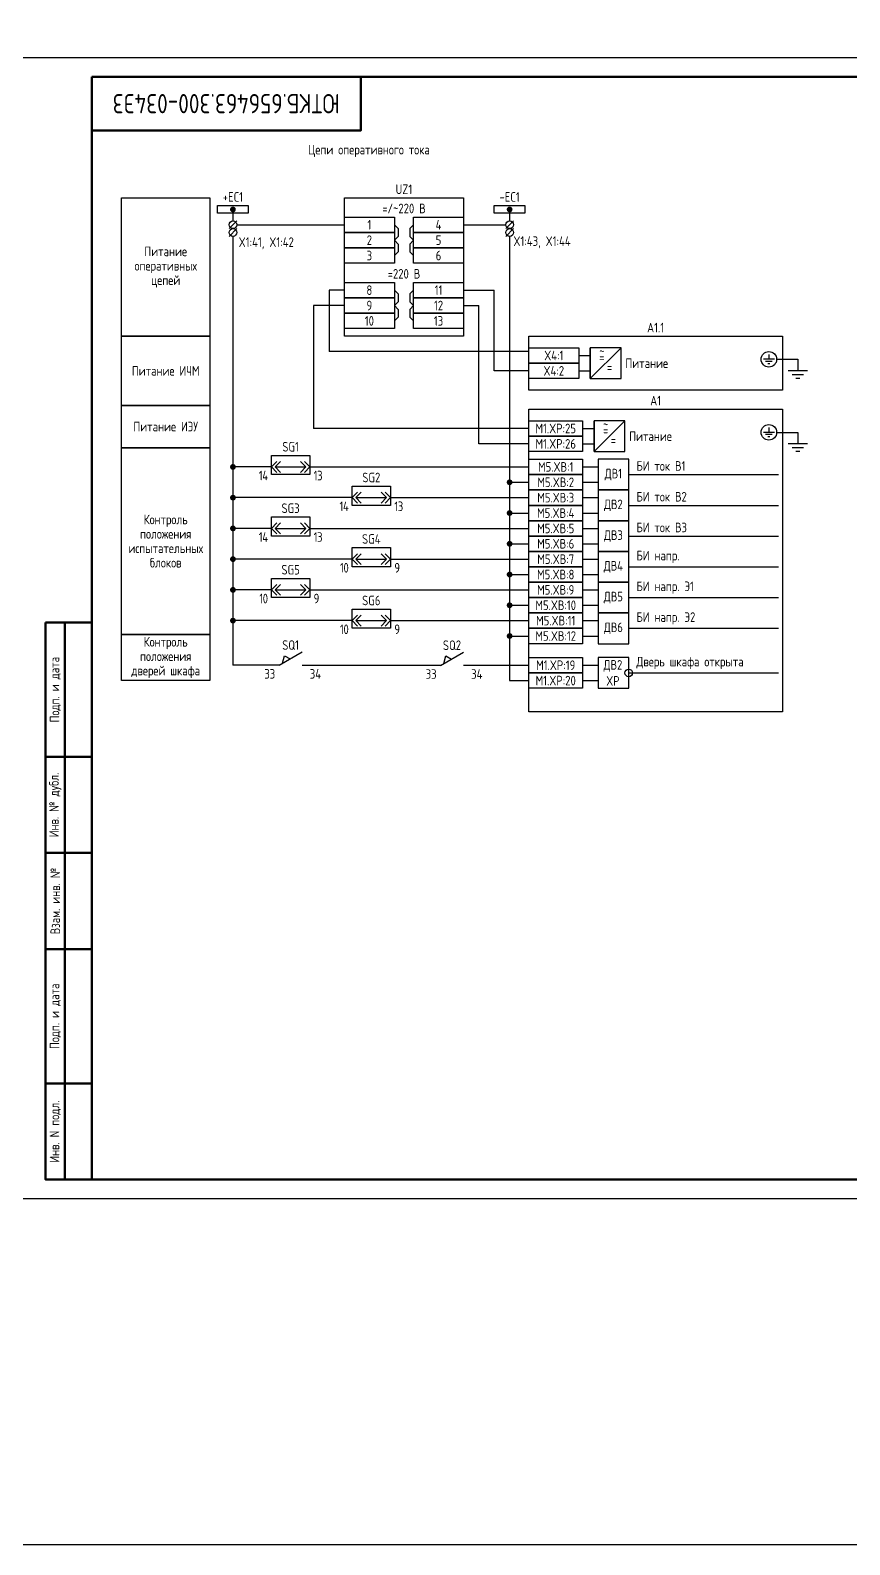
# Model space of a CAD drawing. Header units: millimetres. Extents: x -1102 to 3953, y -90 to 618.
# Drawn here: x 424 to 637.2, y -90 to 304.1 of the extents above; entities that cross this region are included whole.
import ezdxf

# ---------------------------------------------------------------- set-up
doc = ezdxf.new("R2010")
doc.units = ezdxf.units.MM
doc.styles.add('Gost_type_A', font='GOST_A.TTF')

# ---------------------------------------------------------------- blocks, each defined once
blk = doc.blocks.new('Штамп угловой верхний')
at = {"lineweight": 50}
blk.add_lwpolyline([(0, 0), (70, 0), (70, -14), (0, -14)], close=True, dxfattribs=at)
blk = doc.blocks.new('Формат_А3')
blk.add_lwpolyline([(-420, 297), (0, 297), (0, 0), (-420, 0)], close=True)
at = {"lineweight": 50}
blk.add_lwpolyline([(-400, 292), (-5, 292), (-5, 5), (-400, 5)], close=True, dxfattribs=at)
blk = doc.blocks.new('Штамп левый нижний')
at = {"lineweight": 50}
for points in [[(-12, 145), (-7, 145), (-7, 110), (-12, 110)], [(-7, 145), (0, 145), (0, 110), (-7, 110)], [(-12, 110), (-7, 110), (-7, 85), (-12, 85)], [(-7, 110), (0, 110), (0, 85), (-7, 85)], [(-12, 85), (-7, 85), (-7, 60), (-12, 60)], [(-7, 85), (0, 85), (0, 60), (-7, 60)], [(-12, 60), (-7, 60), (-7, 25), (-12, 25)], [(-7, 60), (0, 60), (0, 25), (-7, 25)], [(-12, 25), (-7, 25), (-7, 0), (-12, 0)], [(-7, 25), (0, 25), (0, 0), (-7, 0)]]:
    blk.add_lwpolyline(points, close=True, dxfattribs=at)
at = {"char_height": 2.5, "attachment_point": 5, "rotation": 90, "style": 'Gost_type_A'}
for s, insert, width in [('Подп. и дата', (-9.5, 127.5), 35), ('Инв. № дубл.', (-9.5, 97.5), 25), ('Взам. инв. №', (-9.5, 72.5), 25), ('Подп. и дата', (-9.5, 42.5), 35), ('Инв. N подл.', (-9.5, 12.5), 25)]:
    blk.add_mtext(s, dxfattribs=dict(at, insert=insert, width=width))
blk = doc.blocks.new('POINT')
at = {"const_width": 0.75}
blk.add_lwpolyline([(-0.375, 0, 1), (0.375, 0, 1)], format="xyb", close=True, dxfattribs=at)
blk = doc.blocks.new('Шинка')
blk.add_lwpolyline([(-4, 1), (4, 1), (4, -1), (-4, -1)], close=True)
blk.add_blockref('POINT', (0, 0))
blk = doc.blocks.new('БИ_разъем')
for p, q in [((0, 0), (1.41, 1.41)), ((0, 0), (1.41, 1.41)), ((0, 0), (1.41, -1.41)), ((0, 0), (1.41, -1.41)), ((1, 0), (2.41, 1.41)), ((1, 0), (2.41, -1.41)), ((1, 0), (9, 0)), ((9, 0), (7.59, 1.41)), ((9, 0), (7.59, -1.41)), ((10, 0), (8.59, 1.41)), ((10, 0), (8.59, 1.41)), ((10, 0), (8.59, -1.41)), ((10, 0), (8.59, -1.41))]:
    blk.add_line(p, q)

msp = doc.modelspace()

# ---------------------------------------------------------------- linework, layer by layer
for p, q in [((476.74, 257.46), (476.74, 254.46)), ((548.74, 257.46), (548.74, 254.46)), ((477.74, 254.46), (475.74, 252.46)), ((477.74, 252.46), (475.74, 250.46)), ((477.75, 253.46), (505.74, 253.46)), ((536.74, 253.46), (547.74, 253.46)), ((549.74, 254.46), (547.74, 252.46)), ((549.74, 252.46), (547.74, 250.46)), ((476.74, 250.46), (476.74, 138.86)), ((548.74, 250.46), (548.74, 134.86)), ((505.74, 236.46), (501.74, 236.46)), ((501.74, 236.46), (501.74, 220.46)), ((536.74, 236.46), (544.74, 236.46)), ((544.74, 215.46), (544.74, 236.46)), ((497.74, 232.46), (497.74, 200.46)), ((505.74, 232.46), (497.74, 232.46)), ((536.74, 232.46), (540.74, 232.46)), ((540.74, 196.46), (540.74, 232.46)), ((569.74, 213.46), (569.74, 221.46)), ((569.74, 213.46), (577.74, 221.46)), ((553.74, 220.46), (501.74, 220.46)), ((618.23, 218.46), (623.74, 218.46)), ((553.74, 215.46), (544.74, 215.46)), ((570.74, 194.46), (570.74, 202.46)), ((570.74, 194.46), (578.74, 202.46)), ((553.74, 200.46), (497.74, 200.46)), ((618.23, 199.46), (623.74, 199.46)), ((553.74, 196.46), (540.74, 196.46)), ((486.74, 190.46), (476.74, 190.46)), ((496.74, 190.46), (553.74, 190.46)), ((567.74, 190.46), (571.74, 190.46)), ((548.74, 186.46), (553.74, 186.46)), ((567.74, 186.46), (571.74, 186.46)), ((579.74, 188.46), (618.74, 188.46)), ((507.74, 182.46), (476.74, 182.46)), ((517.74, 182.46), (553.74, 182.46)), ((567.74, 182.46), (571.74, 182.46)), ((548.74, 178.46), (553.74, 178.46)), ((567.74, 178.46), (571.74, 178.46)), ((579.74, 180.46), (618.74, 180.46)), ((486.74, 174.46), (476.74, 174.46)), ((496.74, 174.46), (553.74, 174.46)), ((567.74, 174.46), (571.74, 174.46)), ((548.74, 170.46), (553.74, 170.46)), ((567.74, 170.46), (571.74, 170.46)), ((579.74, 172.46), (618.74, 172.46)), ((507.74, 166.46), (476.74, 166.46)), ((517.74, 166.46), (553.74, 166.46)), ((567.74, 166.46), (571.74, 166.46)), ((548.74, 162.46), (553.74, 162.46)), ((567.74, 162.46), (571.74, 162.46)), ((579.74, 164.46), (618.74, 164.46)), ((486.74, 158.46), (476.74, 158.46)), ((496.74, 158.46), (553.74, 158.46)), ((567.74, 158.46), (571.74, 158.46)), ((548.74, 154.46), (553.74, 154.46)), ((567.74, 154.46), (571.74, 154.46)), ((579.74, 156.46), (618.74, 156.46)), ((507.74, 150.46), (476.74, 150.46)), ((517.74, 150.46), (553.74, 150.46)), ((567.74, 150.46), (571.74, 150.46)), ((548.74, 146.46), (553.74, 146.46)), ((567.74, 146.46), (571.74, 146.46)), ((579.74, 148.46), (618.74, 148.46)), ((488.74, 138.86), (494.74, 142.32)), ((530.74, 138.81), (536.74, 142.27)), ((488.74, 138.86), (476.74, 138.86)), ((489.61, 139.36), (490.17, 141.34)), ((490.17, 141.34), (491.61, 140.51)), ((530.74, 138.81), (494.74, 138.81)), ((531.61, 139.31), (532.17, 141.29)), ((532.17, 141.29), (533.61, 140.47)), ((536.74, 138.86), (553.74, 138.86)), ((567.74, 138.86), (571.74, 138.86)), ((548.74, 134.86), (553.74, 134.86)), ((567.74, 134.86), (571.74, 134.86)), ((579.74, 136.86), (618.74, 136.86))]:
    msp.add_line(p, q)
at = {"ltscale": 4}
for p, q in [((566.74, 219.46), (569.74, 219.46)), ((566.74, 215.46), (569.74, 215.46)), ((567.74, 200.46), (570.74, 200.46)), ((567.74, 196.46), (570.74, 196.46))]:
    msp.add_line(p, q, dxfattribs=at)
at = {"ltscale": 4.32}
for p, q in [((617.63, 218.46), (614.78, 218.46)), ((617.06, 217.89), (615.35, 217.89)), ((616.49, 217.32), (615.92, 217.32)), ((616.21, 219.74), (616.21, 218.46)), ((623.74, 218.46), (623.74, 215.46)), ((626.24, 215.46), (621.24, 215.46)), ((625.24, 214.46), (622.24, 214.46)), ((624.24, 213.46), (623.24, 213.46)), ((617.63, 199.46), (614.78, 199.46)), ((617.06, 198.89), (615.35, 198.89)), ((616.49, 198.32), (615.92, 198.32)), ((616.21, 200.74), (616.21, 199.46)), ((623.74, 199.46), (623.74, 196.46)), ((626.24, 196.46), (621.24, 196.46)), ((625.24, 195.46), (622.24, 195.46)), ((624.24, 194.46), (623.24, 194.46))]:
    msp.add_line(p, q, dxfattribs=at)
for points in [[(-1102, 618), (3953, 618), (3953, -90), (-1102, -90)], [(470.74, 224.46), (447.74, 224.46), (447.74, 260.46), (470.74, 260.46)], [(505.74, 260.46), (536.74, 260.46), (536.74, 224.46), (505.74, 224.46)], [(505.74, 255.46), (518.74, 255.46), (518.74, 251.46), (505.74, 251.46)], [(523.74, 255.46), (536.74, 255.46), (536.74, 251.46), (523.74, 251.46)], [(505.74, 251.46), (518.74, 251.46), (518.74, 247.46), (505.74, 247.46)], [(523.74, 251.46), (536.74, 251.46), (536.74, 247.46), (523.74, 247.46)], [(505.74, 247.46), (518.74, 247.46), (518.74, 243.46), (505.74, 243.46)], [(523.74, 247.46), (536.74, 247.46), (536.74, 243.46), (523.74, 243.46)], [(505.74, 238.46), (518.74, 238.46), (518.74, 234.46), (505.74, 234.46)], [(523.74, 238.46), (536.74, 238.46), (536.74, 234.46), (523.74, 234.46)], [(505.74, 234.46), (518.74, 234.46), (518.74, 230.46), (505.74, 230.46)], [(523.74, 234.46), (536.74, 234.46), (536.74, 230.46), (523.74, 230.46)], [(505.74, 230.46), (518.74, 230.46), (518.74, 226.46), (505.74, 226.46)], [(523.74, 230.46), (536.74, 230.46), (536.74, 226.46), (523.74, 226.46)], [(470.74, 206.46), (447.74, 206.46), (447.74, 224.46), (470.74, 224.46)], [(553.74, 224.46), (619.74, 224.46), (619.74, 210.46), (553.74, 210.46)], [(553.74, 221.46), (566.74, 221.46), (566.74, 217.46), (553.74, 217.46)], [(553.74, 217.46), (566.74, 217.46), (566.74, 213.46), (553.74, 213.46)], [(470.74, 195.46), (447.74, 195.46), (447.74, 206.46), (470.74, 206.46)], [(553.74, 205.46), (619.74, 205.46), (619.74, 126.77), (553.74, 126.77)], [(553.74, 202.46), (567.74, 202.46), (567.74, 198.46), (553.74, 198.46)], [(553.74, 198.46), (567.74, 198.46), (567.74, 194.46), (553.74, 194.46)], [(470.74, 146.86), (447.74, 146.86), (447.74, 195.46), (470.74, 195.46)], [(486.74, 193.46), (496.74, 193.46), (496.74, 188.46), (486.74, 188.46)], [(553.74, 192.46), (567.74, 192.46), (567.74, 188.46), (553.74, 188.46)], [(507.74, 185.46), (517.74, 185.46), (517.74, 180.46), (507.74, 180.46)], [(553.74, 188.46), (567.74, 188.46), (567.74, 184.46), (553.74, 184.46)], [(553.74, 184.46), (567.74, 184.46), (567.74, 180.46), (553.74, 180.46)], [(486.74, 177.46), (496.74, 177.46), (496.74, 172.46), (486.74, 172.46)], [(553.74, 180.46), (567.74, 180.46), (567.74, 176.46), (553.74, 176.46)], [(553.74, 176.46), (567.74, 176.46), (567.74, 172.46), (553.74, 172.46)], [(507.74, 169.46), (517.74, 169.46), (517.74, 164.46), (507.74, 164.46)], [(553.74, 172.46), (567.74, 172.46), (567.74, 168.46), (553.74, 168.46)], [(553.74, 168.46), (567.74, 168.46), (567.74, 164.46), (553.74, 164.46)], [(553.74, 164.46), (567.74, 164.46), (567.74, 160.46), (553.74, 160.46)], [(486.74, 161.46), (496.74, 161.46), (496.74, 156.46), (486.74, 156.46)], [(553.74, 160.46), (567.74, 160.46), (567.74, 156.46), (553.74, 156.46)], [(553.74, 156.46), (567.74, 156.46), (567.74, 152.46), (553.74, 152.46)], [(507.74, 153.46), (517.74, 153.46), (517.74, 148.46), (507.74, 148.46)], [(553.74, 152.46), (567.74, 152.46), (567.74, 148.46), (553.74, 148.46)], [(470.74, 134.86), (447.74, 134.86), (447.74, 146.86), (470.74, 146.86)], [(553.74, 148.46), (567.74, 148.46), (567.74, 144.46), (553.74, 144.46)], [(553.74, 140.86), (567.74, 140.86), (567.74, 136.86), (553.74, 136.86)], [(553.74, 136.86), (567.74, 136.86), (567.74, 132.86), (553.74, 132.86)]]:
    msp.add_lwpolyline(points, close=True)
for points in [[(518.74, 253.46), (519.74, 252.46), (519.74, 250.46), (518.74, 249.46)], [(523.74, 253.46), (522.74, 252.46), (522.74, 250.46), (523.74, 249.46)], [(518.74, 249.46), (519.74, 248.46), (519.74, 246.46), (518.74, 245.46)], [(523.74, 249.46), (522.74, 248.46), (522.74, 246.46), (523.74, 245.46)], [(518.74, 236.46), (519.74, 235.46), (519.74, 233.46), (518.74, 232.46)], [(523.74, 236.46), (522.74, 235.46), (522.74, 233.46), (523.74, 232.46)], [(518.74, 232.46), (519.74, 231.46), (519.74, 229.46), (518.74, 228.46)], [(523.74, 232.46), (522.74, 231.46), (522.74, 229.46), (523.74, 228.46)]]:
    msp.add_lwpolyline(points)
at = {"ltscale": 4}
for points in [[(569.74, 213.46), (577.74, 213.46), (577.74, 221.46), (569.74, 221.46)], [(570.74, 194.46), (578.74, 194.46), (578.74, 202.46), (570.74, 202.46)], [(571.74, 184.46), (579.74, 184.46), (579.74, 192.46), (571.74, 192.46)], [(571.74, 176.46), (579.74, 176.46), (579.74, 184.46), (571.74, 184.46)], [(571.74, 168.46), (579.74, 168.46), (579.74, 176.46), (571.74, 176.46)], [(571.74, 160.46), (579.74, 160.46), (579.74, 168.46), (571.74, 168.46)], [(571.74, 152.46), (579.74, 152.46), (579.74, 160.46), (571.74, 160.46)], [(571.74, 144.46), (579.74, 144.46), (579.74, 152.46), (571.74, 152.46)], [(571.74, 132.86), (579.74, 132.86), (579.74, 140.86), (571.74, 140.86)]]:
    msp.add_lwpolyline(points, close=True, dxfattribs=at)
for centre, radius in [((476.74, 253.46), 1), ((476.74, 251.46), 1), ((548.74, 253.46), 1), ((548.74, 251.46), 1), ((616.21, 218.46), 2.02), ((616.21, 199.46), 2.02), ((579.74, 136.86), 1)]:
    msp.add_circle(centre, radius)

# ---------------------------------------------------------------- block references
for name, p in [('Формат_А3', (840, 0)), ('Штамп угловой верхний', (440, 292)), ('Шинка', (476.74, 257.46)), ('Шинка', (548.74, 257.46)), ('POINT', (476.74, 190.46)), ('БИ_разъем', (486.74, 190.46)), ('POINT', (548.74, 186.46)), ('POINT', (476.74, 182.46)), ('БИ_разъем', (507.74, 182.46)), ('POINT', (548.74, 178.46)), ('POINT', (476.74, 174.46)), ('БИ_разъем', (486.74, 174.46)), ('POINT', (548.74, 170.46)), ('POINT', (476.74, 166.46)), ('БИ_разъем', (507.74, 166.46)), ('POINT', (548.74, 162.46)), ('POINT', (476.74, 158.46)), ('БИ_разъем', (486.74, 158.46)), ('POINT', (548.74, 154.46)), ('Штамп левый нижний', (440, 5)), ('POINT', (476.74, 150.46)), ('БИ_разъем', (507.74, 150.46)), ('POINT', (548.74, 146.46))]:
    msp.add_blockref(name, p)

# ---------------------------------------------------------------- texts
at = {"insert": (475, 285), "char_height": 5, "width": 70, "attachment_point": 5, "rotation": 180, "style": 'Gost_type_A'}
msp.add_mtext('ЮТКБ.656463.300-034Э3', dxfattribs=at)
at = {"char_height": 2.5, "line_spacing_factor": 0.9, "style": 'Gost_type_A'}
for s, insert, width, attachment_point in [('Цепи оперативного тока', (512.14, 272.68), 56, 5), ('UZ1', (521.24, 261.46), 31, 8), ('=/~220 В', (521.24, 256.46), 31, 8), ('X1:41, X1:42', (478.24, 250.2), 16, 1), ('X1:43, X1:44', (549.74, 250.46), 16, 1), ('Питание оперативных цепей', (459.24, 242.46), 23, 5), ('=220 В', (521.24, 239.46), 31, 8), ('A1.1', (586.74, 225.46), 66, 8), ('Питание ИЧМ', (459.24, 215.46), 23, 5), ('A1', (586.74, 206.46), 66, 8), ('Питание ИЭУ', (459.24, 200.96), 23, 5), ('SG1', (491.74, 194.46), 10, 8), ('{\\T0.9;14}', (485.74, 189.46), 5, 3), ('{\\T0.9;13}', (497.74, 189.46), 5, 1), ('SG2', (512.74, 186.46), 10, 8), ('{\\T0.9;14}', (506.74, 181.46), 5, 3), ('{\\T0.9;13}', (518.74, 181.46), 5, 1), ('Контроль положения\\Pиспытательных блоков', (459.24, 171.16), 23, 5), ('SG3', (491.74, 178.46), 10, 8), ('{\\T0.9;14}', (485.74, 173.46), 5, 3), ('{\\T0.9;13}', (497.74, 173.46), 5, 1), ('SG4', (512.74, 170.46), 10, 8), ('SG5', (491.74, 162.46), 10, 8), ('{\\T0.9;10}', (506.74, 165.46), 5, 3), ('{\\T0.9;9}', (518.74, 165.46), 5, 1), ('{\\T0.9;10}', (485.74, 157.46), 5, 3), ('{\\T0.9;9}', (497.74, 157.46), 5, 1), ('SG6', (512.74, 154.46), 10, 8), ('Контроль положения\\Pдверей шкафа', (459.24, 140.86), 23, 5), ('{\\T0.9;10}', (506.74, 149.46), 5, 3), ('{\\T0.9;9}', (518.74, 149.46), 5, 1)]:
    msp.add_mtext(s, dxfattribs=dict(at, insert=insert, width=width, attachment_point=attachment_point))
at = {"char_height": 2.5, "style": 'Gost_type_A'}
for s, insert, width, attachment_point in [('+EC1', (476.74, 259.46), 10, 8), ('-EC1', (548.74, 259.46), 10, 8), ('1', (512.24, 253.46), 13, 5), ('4', (530.24, 253.46), 13, 5), ('2', (512.24, 249.46), 13, 5), ('5', (530.24, 249.46), 13, 5), ('3', (512.24, 245.46), 13, 5), ('6', (530.24, 245.46), 13, 5), ('8', (512.24, 236.46), 13, 5), ('11', (530.24, 236.46), 13, 5), ('9', (512.24, 232.46), 13, 5), ('12', (530.24, 232.46), 13, 5), ('10', (512.24, 228.46), 13, 5), ('13', (530.24, 228.46), 13, 5), ('X4:1', (560.24, 219.46), 13, 5), ('~', (572.74, 220.5), 2.7, 5), ('=', (572.74, 219), 6, 5), ('Питание', (584.42, 217.45), 11.3452, 5), ('X4:2', (560.24, 215.46), 13, 5), ('=', (574.74, 216.46), 6, 5), ('M1.XP:25', (560.74, 200.46), 13.9956, 5), ('~', (573.74, 201.5), 2.7, 5), ('M1.XP:26', (560.74, 196.46), 13.9956, 5), ('=', (573.74, 200), 6, 5), ('=', (575.74, 197.46), 6, 5), ('Питание', (585.42, 198.45), 11.3452, 5), ('M5.XВ:1', (560.74, 190.46), 14, 5), ('ДВ1', (575.74, 188.46), 7.9998, 5), ('БИ ток В1', (581.74, 189.46), 27.8465, 7), ('M5.XВ:2', (560.74, 186.46), 14, 5), ('M5.XВ:3', (560.74, 182.46), 14, 5), ('ДВ2', (575.74, 180.46), 7.9998, 5), ('БИ ток В2', (581.74, 181.46), 27.8465, 7), ('M5.XВ:4', (560.74, 178.46), 14, 5), ('M5.XВ:5', (560.74, 174.46), 14, 5), ('ДВ3', (575.74, 172.46), 7.9998, 5), ('БИ ток В3', (581.74, 173.46), 31.722, 7), ('M5.XВ:6', (560.74, 170.46), 14, 5), ('M5.XВ:7', (560.74, 166.46), 14, 5), ('ДВ4', (575.74, 164.46), 7.9998, 5), ('\\pxt5;БИ напр.', (581.74, 165.46), 35.3442, 7), ('M5.XВ:8', (560.74, 162.46), 14, 5), ('M5.XВ:9', (560.74, 158.46), 14, 5), ('ДВ5', (575.74, 156.46), 7.9998, 5), ('БИ напр. Э1', (581.74, 157.46), 33.6483, 7), ('M5.XВ:10', (560.74, 154.46), 14, 5), ('M5.XВ:11', (560.74, 150.46), 14, 5), ('ДВ6', (575.74, 148.46), 7.9998, 5), ('БИ напр. Э2', (581.74, 149.46), 33.6483, 7), ('M5.XВ:12', (560.74, 146.46), 14, 5), ('SQ1', (491.74, 142.86), 10, 8), ('SQ2', (533.74, 142.81), 10, 8), ('M1.XP:19', (560.74, 138.86), 14, 5), ('ДВ2 XP', (575.62, 136.86), 7.7588, 5), ('Дверь шкафа открыта', (581.74, 137.86), 37, 7), ('33', (487.74, 137.86), 6, 3), ('34', (496.74, 137.86), 6, 1), ('33', (529.74, 137.81), 6, 3), ('34', (538.74, 137.81), 6, 1), ('M1.XP:20', (560.74, 134.86), 14, 5)]:
    msp.add_mtext(s, dxfattribs=dict(at, insert=insert, width=width, attachment_point=attachment_point))

doc.saveas('drawing.dxf')
